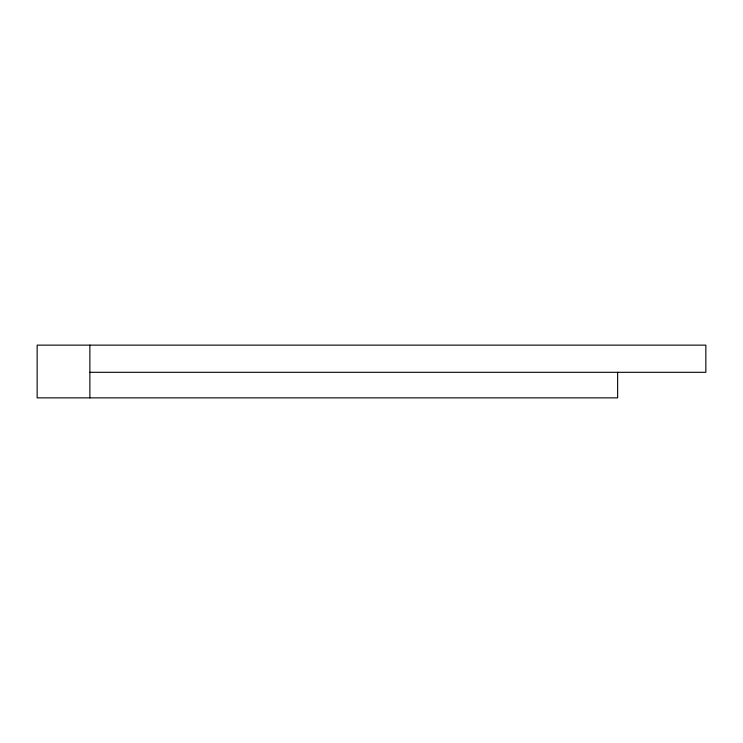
<?xml version="1.0" encoding="UTF-8"?>
<svg xmlns="http://www.w3.org/2000/svg" width="743" height="743" viewBox="0 0 743 743"><rect width="100%" height="100%" fill="white"/><g stroke="black" fill="none" stroke-linecap="round" stroke-linejoin="round"><path stroke-width="1.11" d="M89.875 372.308L705.85 372.308L705.85 345.133L37.15 345.133L37.15 397.867L617.637 397.867L617.637 372.308M89.875 345.133L89.875 397.867"/></g></svg>
